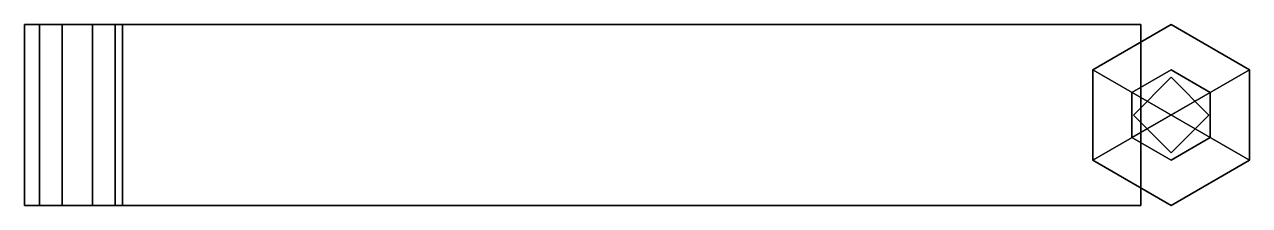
# Model space of a CAD drawing. Extents: x -0.09 to 1.53, y -4.29 to -4.05.
import ezdxf

# ---------------------------------------------------------------- set-up
doc = ezdxf.new("R2010")
doc.units = 0
doc.layers.add('SUPPORTS', color=5, linetype='CONTINUOUS')

msp = doc.modelspace()

# ---------------------------------------------------------------- linework, layer by layer
at = {"layer": 'SUPPORTS'}
for points in [[(0, -4.05, -0.26), (-0.07, -4.05, -0.08), (-0.09, -4.05, 0.03), (-0.04, -4.05, 0.1)], [(-0.04, -4.05, 0.1), (-0.09, -4.05, 0.03), (-0.09, -4.29, 0.03), (-0.04, -4.29, 0.1)], [(-0.09, -4.05, 0.03), (-0.07, -4.05, -0.08), (-0.07, -4.29, -0.08), (-0.09, -4.29, 0.03)], [(0, -4.29, -0.26), (-0.07, -4.29, -0.08), (-0.07, -4.05, -0.08), (0, -4.05, -0.26)], [(0.04, -4.05, -0.3), (0, -4.05, -0.26), (-0.04, -4.05, 0.1), (0.03, -4.05, 0.11)], [(0.03, -4.05, 0.11), (-0.04, -4.05, 0.1), (-0.04, -4.29, 0.1), (0.03, -4.29, 0.11)], [(0.04, -4.29, -0.3), (0, -4.29, -0.26), (0, -4.05, -0.26), (0.04, -4.05, -0.3)], [(1.39, -4.05, -0.66), (0.04, -4.05, -0.3), (0.03, -4.05, 0.11), (1.39, -4.05, -0.45)], [(1.39, -4.05, -0.45), (0.03, -4.05, 0.11), (0.03, -4.29, 0.11), (1.39, -4.29, -0.45)], [(1.39, -4.29, -0.66), (0.04, -4.29, -0.3), (0.04, -4.05, -0.3), (1.39, -4.05, -0.66)], [(1.43, -4.05, -1.16), (1.3261, -4.11, -1.16), (1.3261, -4.11, -0.62), (1.43, -4.05, -0.62)], [(1.5339, -4.23, -1.16), (1.3261, -4.11, -1.16), (1.43, -4.05, -1.16), (1.5339, -4.11, -1.16)], [(1.5339, -4.11, -0.62), (1.43, -4.05, -0.62), (1.3261, -4.11, -0.62), (1.3261, -4.23, -0.62)], [(1.39, -4.29, -0.45), (1.39, -4.29, -0.66), (1.39, -4.05, -0.66), (1.39, -4.05, -0.45)], [(1.5339, -4.11, -1.16), (1.43, -4.05, -1.16), (1.43, -4.05, -0.62), (1.5339, -4.11, -0.62)], [(1.3261, -4.11, -1.16), (1.3261, -4.23, -1.16), (1.3261, -4.23, -0.62), (1.3261, -4.11, -0.62)], [(1.43, -4.29, -1.16), (1.3261, -4.23, -1.16), (1.3261, -4.11, -1.16), (1.5339, -4.23, -1.16)], [(1.5339, -4.23, -0.62), (1.5339, -4.11, -0.62), (1.3261, -4.23, -0.62), (1.43, -4.29, -0.62)], [(1.43, -4.11, -0.62), (1.378, -4.14, -0.62), (1.378, -4.14, -0.4), (1.43, -4.11, -0.4)], [(1.482, -4.14, -0.4), (1.43, -4.11, -0.4), (1.378, -4.14, -0.4), (1.378, -4.2, -0.4)], [(1.43, -4.12, -0.4), (1.38, -4.17, -0.4), (1.38, -4.17, -0.21), (1.43, -4.12, -0.21)], [(1.48, -4.17, -0.21), (1.43, -4.12, -0.21), (1.38, -4.17, -0.21), (1.43, -4.22, -0.21)], [(1.482, -4.14, -0.62), (1.43, -4.11, -0.62), (1.43, -4.11, -0.4), (1.482, -4.14, -0.4)], [(1.48, -4.17, -0.4), (1.43, -4.12, -0.4), (1.43, -4.12, -0.21), (1.48, -4.17, -0.21)], [(1.5339, -4.23, -1.16), (1.5339, -4.11, -1.16), (1.5339, -4.11, -0.62), (1.5339, -4.23, -0.62)], [(1.378, -4.14, -0.62), (1.378, -4.2, -0.62), (1.378, -4.2, -0.4), (1.378, -4.14, -0.4)], [(1.482, -4.2, -0.4), (1.482, -4.14, -0.4), (1.378, -4.2, -0.4), (1.43, -4.23, -0.4)], [(1.482, -4.2, -0.62), (1.482, -4.14, -0.62), (1.482, -4.14, -0.4), (1.482, -4.2, -0.4)], [(1.38, -4.17, -0.4), (1.43, -4.22, -0.4), (1.43, -4.22, -0.21), (1.38, -4.17, -0.21)], [(1.43, -4.22, -0.4), (1.48, -4.17, -0.4), (1.48, -4.17, -0.21), (1.43, -4.22, -0.21)], [(1.378, -4.2, -0.62), (1.43, -4.23, -0.62), (1.43, -4.23, -0.4), (1.378, -4.2, -0.4)], [(1.43, -4.23, -0.62), (1.482, -4.2, -0.62), (1.482, -4.2, -0.4), (1.43, -4.23, -0.4)], [(1.3261, -4.23, -1.16), (1.43, -4.29, -1.16), (1.43, -4.29, -0.62), (1.3261, -4.23, -0.62)], [(1.43, -4.29, -1.16), (1.5339, -4.23, -1.16), (1.5339, -4.23, -0.62), (1.43, -4.29, -0.62)], [(-0.09, -4.29, 0.03), (-0.07, -4.29, -0.08), (0, -4.29, -0.26), (-0.04, -4.29, 0.1)], [(-0.04, -4.29, 0.1), (0, -4.29, -0.26), (0.04, -4.29, -0.3), (0.03, -4.29, 0.11)], [(0.03, -4.29, 0.11), (0.04, -4.29, -0.3), (1.39, -4.29, -0.66), (1.39, -4.29, -0.45)]]:
    msp.add_3dface(points, dxfattribs=at)

doc.saveas('drawing.dxf')
